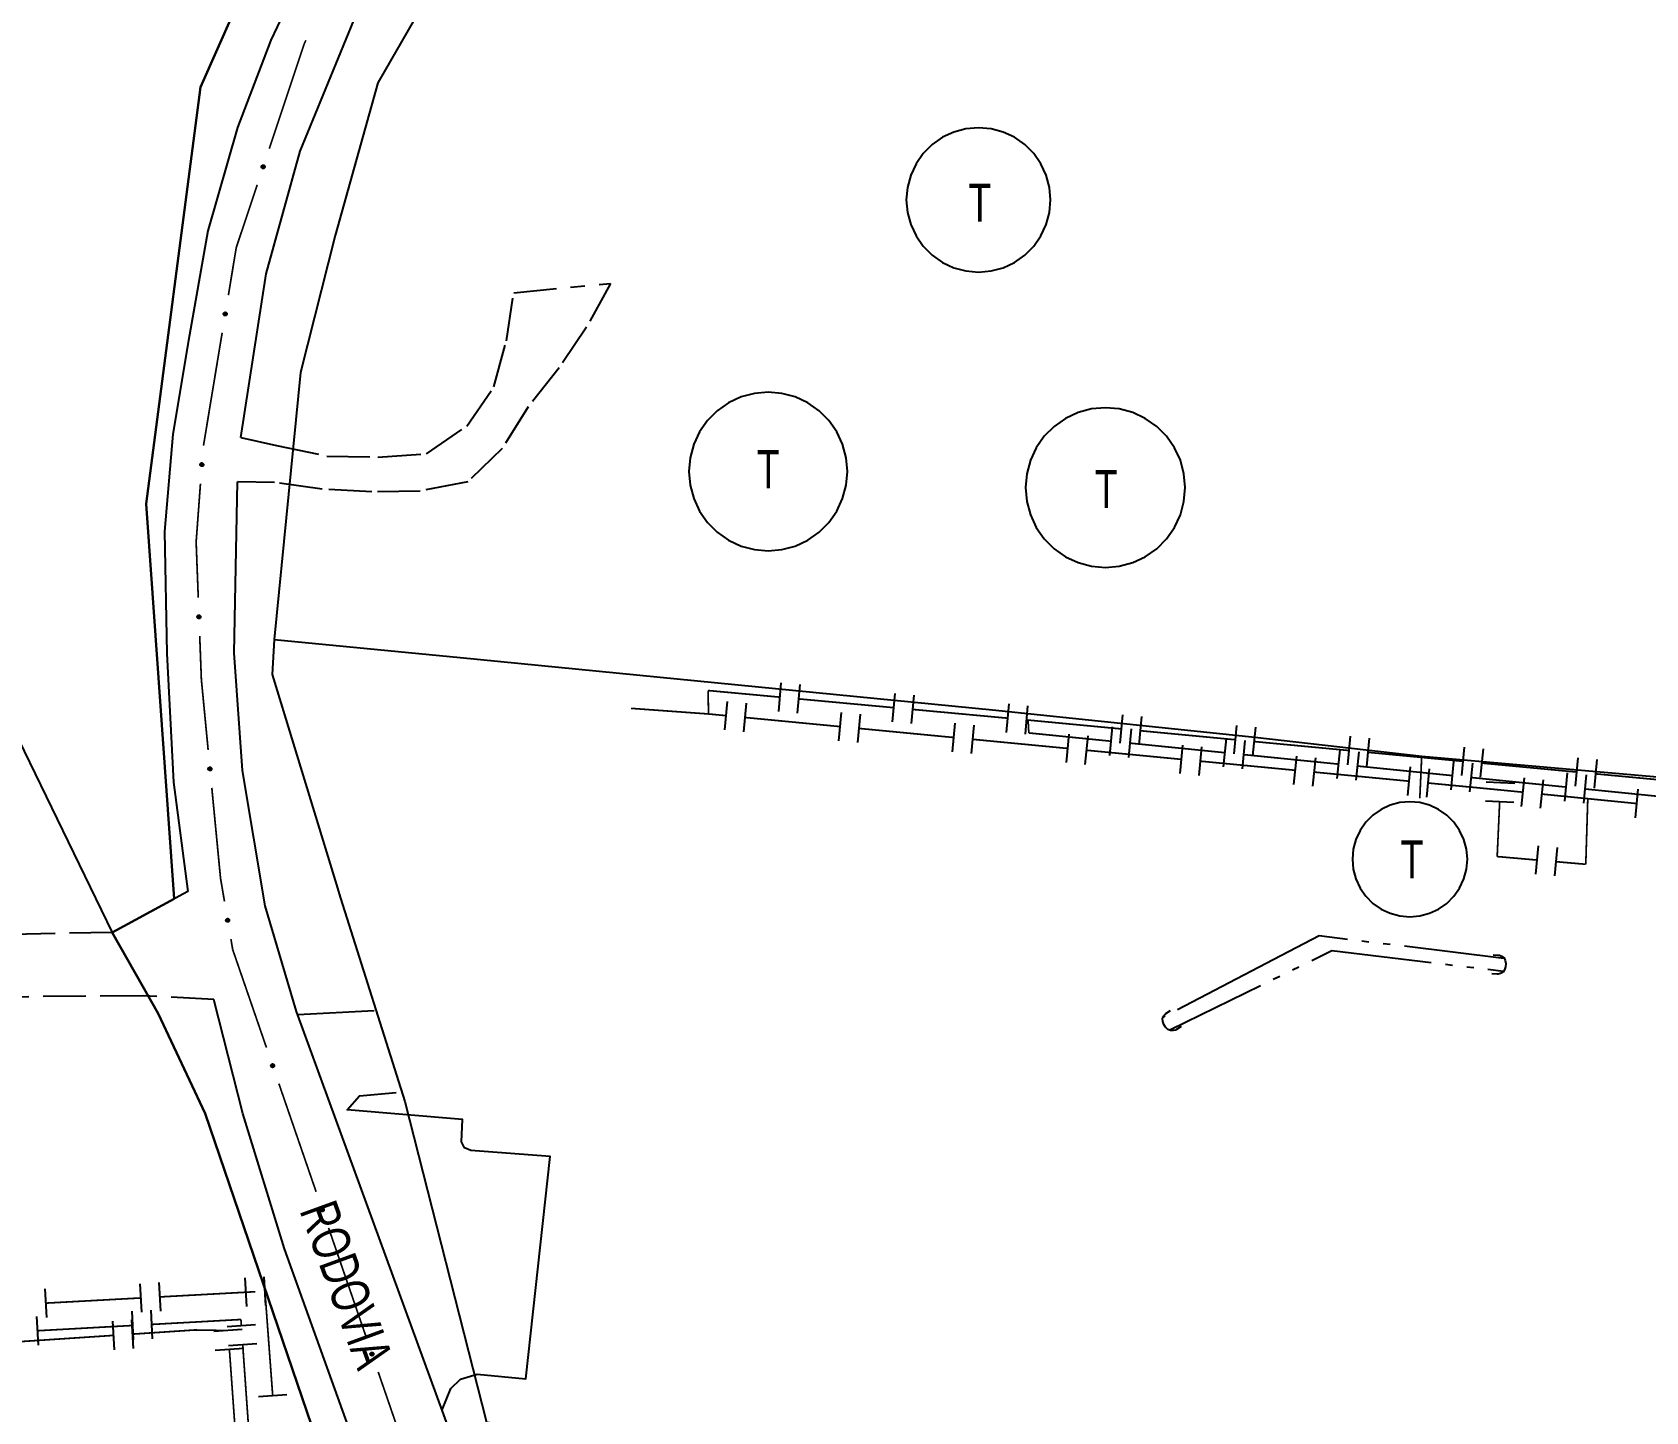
# Model space of a CAD drawing. Extents: x 200604 to 201918, y 4843538 to 4845237.
# Drawn here: x 200839 to 201008.3, y 4844834.3 to 4844979 of the extents above; entities that cross this region are included whole.
import ezdxf

# ---------------------------------------------------------------- set-up
doc = ezdxf.new("R2010")
doc.units = 0
doc.header["$LTSCALE"] = 1.5
doc.header["$MEASUREMENT"] = 0
for name, pattern in [('TRACO_05', [11, 7, -1, 0.5, -1, 0.5, -1]), ('TRACO_11', [8, 3, -1, 3, -1]), ('TRACO_25', [8, 3, -1, 1, -1, 1, -1])]:
    doc.linetypes.add(name, pattern=pattern)
for name, color, linetype in [('CD_MALHA_LOTES', 7, 'CONTINUOUS'), ('HD-ADUTORAS', 170, 'CONTINUOUS'), ('HD-TANQUE-PC', 170, 'CONTINUOUS'), ('HD-VALAS-DRENOS', 170, 'CONTINUOUS'), ('RU-QUADRA', 210, 'CONTINUOUS'), ('SV-BUEIRO-VALA', 7, 'CONTINUOUS'), ('SV-EIXO-ROD-ESTR', 7, 'CONTINUOUS'), ('SV-ROD-ESTADUAIS', 20, 'CONTINUOUS'), ('SV-RUA-NAO-PAV', 7, 'CONTINUOUS'), ('SV-RUA-PAVIM', 7, 'CONTINUOUS'), ('SV-TXT-ROD-EST', 7, 'CONTINUOUS')]:
    doc.layers.add(name, color=color, linetype=linetype)
doc.styles.add('ARIAL', font='ARIAL.SHX')

# ---------------------------------------------------------------- blocks, each defined once
blk = doc.blocks.new('COD120', base_point=(200983.71, 4844720.5))
at = {"layer": 'SV-BUEIRO-VALA'}
blk.add_lwpolyline([(200982.71, 4844719.1), (200982.71, 4844719.683333), (200982.71, 4844719.770833), (200982.793333, 4844720.004167), (200982.96, 4844720.266667), (200983.21, 4844720.4125), (200983.543333, 4844720.5), (200983.876667, 4844720.5), (200984.21, 4844720.4125), (200984.46, 4844720.266667), (200984.626667, 4844720.004167), (200984.71, 4844719.770833), (200984.71, 4844719.683333), (200984.71, 4844719.1)], dxfattribs=at)

msp = doc.modelspace()

# ---------------------------------------------------------------- linework, layer by layer
at = {"layer": 'CD_MALHA_LOTES', "linetype": 'Continuous', "flags": 128}
for points in [[(200920.2, 4845077.86), (200877.69, 4845013.37), (200872.18, 4845004.28), (200861.89, 4844985.01), (200856.66, 4844973.22), (200850.96, 4844929.49)], [(200899.58, 4845013.43), (200891.2, 4845000.82), (200879.13, 4844980.37), (200875.29, 4844973.67), (200870.8, 4844957.65), (200867.17, 4844943.3), (200864.39, 4844915.27)], [(200850.96, 4844929.49), (200853.9, 4844888.06)], [(200864.39, 4844915.27), (200864.2, 4844911.61), (200870.8, 4844889.98), (200871.36, 4844888.13), (200878.12, 4844866.8), (200886.67, 4844833.17), (200950.71, 4844826.81), (201043.14, 4844817.72), (201109.16, 4844810.98), (201155.17, 4844806.65)], [(200864.39, 4844915.27), (200883.91, 4844913.39), (200939.79, 4844907.9), (200967.33, 4844905.01), (200984.83, 4844903.03), (201018.33, 4844900.09)], [(200835.85, 4844908.33), (200847.41, 4844884.55)], [(200853.9, 4844888.06), (200847.41, 4844884.55)], [(200847.41, 4844884.55), (200852.22, 4844876.04), (200857.14, 4844865.56), (200876.46, 4844808.96), (200889.99, 4844772.61), (200896.46, 4844753.58)]]:
    msp.add_lwpolyline(points, dxfattribs=at)
at = {"layer": 'HD-ADUTORAS'}
for points in [[(200917.58564, 4844910.720557), (200917.309862, 4844907.733259)], [(200919.577171, 4844910.536705), (200919.301393, 4844907.549407)], [(200911.953468, 4844908.777589), (200911.667023, 4844905.791296)], [(200913.944331, 4844908.586626), (200913.657885, 4844905.600332)], [(200929.53483, 4844909.617445), (200929.259052, 4844906.630147)], [(200931.526361, 4844909.433593), (200931.250583, 4844906.446295)], [(200923.898642, 4844907.631807), (200923.612197, 4844904.645514)], [(200925.889505, 4844907.440843), (200925.603059, 4844904.45455)], [(200941.48402, 4844908.514333), (200941.208242, 4844905.527035)], [(200943.475552, 4844908.330481), (200943.199773, 4844905.343183)], [(200953.43468, 4844907.386033), (200953.151313, 4844904.399445)], [(200955.425738, 4844907.197121), (200955.142371, 4844904.210534)], [(200935.843816, 4844906.486025), (200935.557371, 4844903.499731)], [(200937.834679, 4844906.295061), (200937.548233, 4844903.308768)], [(200947.78899, 4844905.340243), (200947.502545, 4844902.353949)], [(200952.35442, 4844906.095825), (200952.053775, 4844903.110928)], [(200954.344352, 4844905.895395), (200954.043707, 4844902.910497)], [(200965.381029, 4844906.252564), (200965.097662, 4844903.265977)], [(200967.372087, 4844906.063653), (200967.08872, 4844903.077065)], [(200949.779853, 4844905.149279), (200949.493407, 4844902.162985)], [(200959.734164, 4844904.19446), (200959.447719, 4844901.208167)], [(200961.725027, 4844904.003497), (200961.438581, 4844901.017203)], [(200964.29401, 4844904.893243), (200963.993364, 4844901.908346)], [(200966.283942, 4844904.692813), (200965.983296, 4844901.707916)], [(200976.233599, 4844903.690661), (200975.932954, 4844900.705764)], [(200977.327378, 4844905.119096), (200977.044011, 4844902.132508)], [(200978.223531, 4844903.490231), (200977.922886, 4844900.505334)], [(200979.318436, 4844904.930184), (200979.035069, 4844901.943597)], [(200989.273131, 4844903.988142), (200988.991416, 4844901.001398)], [(200991.264293, 4844903.800332), (200990.982578, 4844900.813589)], [(200971.679338, 4844903.048678), (200971.392893, 4844900.062385)], [(200973.670201, 4844902.857714), (200973.383755, 4844899.871421)], [(200983.624513, 4844901.902896), (200983.338067, 4844898.916602)], [(200988.173189, 4844902.48808), (200987.872543, 4844899.503182)], [(200990.16312, 4844902.287649), (200989.862475, 4844899.302752)], [(201001.220105, 4844902.861283), (201000.93839, 4844899.87454)], [(201003.211267, 4844902.673474), (201002.929553, 4844899.68673)], [(200985.615375, 4844901.711932), (200985.328929, 4844898.725639)], [(200991.607435, 4844900.342044), (200994.604297, 4844900.204849)], [(200995.574418, 4844900.747738), (200995.276783, 4844897.762539)], [(200997.56455, 4844900.549315), (200997.266916, 4844897.564116)], [(201000.112778, 4844901.285498), (200999.812133, 4844898.300601)], [(201002.10271, 4844901.085068), (201001.802065, 4844898.10017)], [(201007.515214, 4844899.5572), (201007.217579, 4844896.572001)], [(200991.515972, 4844898.344137), (200994.512833, 4844898.206942)], [(200996.82235, 4844890.639633), (200997.082655, 4844893.628319)], [(200998.814807, 4844890.466097), (200999.075112, 4844893.454782)], [(200850.508873, 4844844.693786), (200850.345665, 4844847.689343)], [(200852.505911, 4844844.802592), (200852.342703, 4844847.798149)], [(200861.514566, 4844845.293416), (200861.351358, 4844848.288973)], [(200863.511604, 4844845.402221), (200863.348396, 4844848.397779)], [(200840.523683, 4844844.149757), (200840.360474, 4844847.145315)], [(200839.661491, 4844841.253915), (200839.496019, 4844844.249348)], [(200849.646268, 4844841.805488), (200849.480796, 4844844.800921)], [(200851.643223, 4844841.915803), (200851.477751, 4844844.911236)], [(200847.420342, 4844843.757535), (200847.619835, 4844840.764176)], [(200849.415915, 4844843.890531), (200849.615409, 4844840.897171)], [(200861.056188, 4844842.876871), (200858.063812, 4844842.663129)], [(200859.458659, 4844843.189459), (200862.451174, 4844843.401251)], [(200861.198682, 4844840.881953), (200858.206306, 4844840.668212)], [(200859.599853, 4844841.194449), (200862.592368, 4844841.406241)], [(200862.748591, 4844835.840985), (200865.740324, 4844836.063555)]]:
    msp.add_lwpolyline(points, dxfattribs=at)
at = {"layer": 'HD-ADUTORAS', "const_width": 0.18}
for points in [[(200909.947484, 4844909.459736), (200909.94, 4844909.92)], [(200909.94, 4844909.92), (200917.447751, 4844909.226908)], [(200909.98, 4844907.46), (200909.947484, 4844909.459736)], [(200919.439282, 4844909.043056), (200929.396941, 4844908.123796)], [(200901.84, 4844908.05), (200909.819068, 4844907.471663)], [(200909.819068, 4844907.471663), (200909.98, 4844907.46)], [(200909.98, 4844907.46), (200911.810245, 4844907.284443)], [(200913.801108, 4844907.093479), (200923.75542, 4844906.13866)], [(200931.388472, 4844907.939944), (200941.346131, 4844907.020684)], [(200943.337662, 4844906.836832), (200943.52, 4844906.82)], [(200943.52, 4844906.82), (200953.292997, 4844905.892739)], [(200943.52, 4844906.82), (200943.579155, 4844905.821751)], [(200925.746282, 4844905.947697), (200935.700594, 4844904.992878)], [(200943.579155, 4844905.821751), (200943.6, 4844905.47)], [(200943.6, 4844905.47), (200952.204098, 4844904.603376)], [(200955.284055, 4844905.703828), (200965.239345, 4844904.75927)], [(200937.691456, 4844904.801914), (200947.645768, 4844903.847096)], [(200949.63663, 4844903.656132), (200959.590942, 4844902.701314)], [(200954.194029, 4844904.402946), (200964.143687, 4844903.400795)], [(200967.230404, 4844904.570359), (200977.185694, 4844903.625802)], [(200979.176752, 4844903.436891), (200984.154398, 4844902.964612)], [(200961.581804, 4844902.51035), (200971.536116, 4844901.555531)], [(200966.133619, 4844903.200364), (200976.083277, 4844902.198213)], [(200978.073208, 4844901.997782), (200988.022866, 4844900.995631)], [(200984.154398, 4844902.964612), (200984.73, 4844902.91)], [(200984.83, 4844903.03), (200984.64919, 4844899.034089)], [(200984.73, 4844902.91), (200989.132273, 4844902.49477)], [(200991.123436, 4844902.30696), (201001.079248, 4844901.367912)], [(200973.526978, 4844901.364568), (200983.48129, 4844900.409749)], [(200985.472152, 4844900.218785), (200992.44017, 4844899.550412)], [(200990.012798, 4844900.795201), (200999.962456, 4844899.793049)], [(201003.07041, 4844901.180102), (201013.026222, 4844900.241053)], [(200984.64919, 4844899.034089), (200984.63, 4844898.61)], [(200992.44017, 4844899.550412), (200993.07, 4844899.49)], [(200993.07, 4844899.49), (200995.4256, 4844899.255139)], [(200997.415733, 4844899.056716), (201007.366397, 4844898.0646)], [(201001.952387, 4844899.592619), (201011.902045, 4844898.590467)], [(201002.26, 4844898.57), (201002.076946, 4844892.572793)], [(200992.75, 4844892.5), (200993.014402, 4844898.275539)], [(200992.967588, 4844892.48105), (200992.75, 4844892.5)], [(200996.952502, 4844892.133976), (200992.967588, 4844892.48105)], [(201002.05, 4844891.69), (200998.944959, 4844891.960439)], [(201002.076946, 4844892.572793), (201002.05, 4844891.69)], [(200850.427269, 4844846.191565), (200840.442078, 4844845.647536)], [(200862.409498, 4844846.844399), (200852.424307, 4844846.300371)], [(200864.244457, 4844835.95227), (200863.502557, 4844845.924711)], [(200849.563532, 4844843.303205), (200839.578755, 4844842.751631)], [(200849.515662, 4844842.393851), (200855.502381, 4844842.792839)], [(200860.91, 4844843.93), (200851.560487, 4844843.41352)], [(200855.502381, 4844842.792839), (200856.06, 4844842.83)], [(200856.06, 4844842.83), (200859.500639, 4844842.771012)], [(200860.954916, 4844843.295355), (200860.91, 4844843.93)], [(200837.542223, 4844841.595876), (200847.520089, 4844842.260855)], [(200859.698264, 4844840.834302), (200860.410735, 4844830.859715)], [(200861.802082, 4844831.325296), (200861.096111, 4844841.300345)]]:
    msp.add_lwpolyline(points, dxfattribs=at)
at = {"layer": 'HD-TANQUE-PC', "linetype": 'Continuous'}
for points in [[(200938.31, 4844968.97, 17.33), (200937, 4844968.85, 17.33), (200935.72, 4844968.51, 17.33), (200934.53, 4844967.96, 17.33), (200933.45, 4844967.2, 17.33), (200932.51, 4844966.26, 17.33), (200931.76, 4844965.18, 17.33), (200931.2, 4844963.99, 17.33), (200930.86, 4844962.71, 17.33), (200930.74, 4844961.4, 17.33), (200930.86, 4844960.08, 17.33), (200931.2, 4844958.81, 17.33), (200931.76, 4844957.61, 17.33), (200932.51, 4844956.53, 17.33), (200933.45, 4844955.6, 17.33), (200934.53, 4844954.84, 17.33), (200935.72, 4844954.28, 17.33), (200937, 4844953.94, 17.33), (200938.31, 4844953.82, 17.33), (200939.63, 4844953.94, 17.33), (200940.9, 4844954.28, 17.33), (200942.1, 4844954.84, 17.33), (200943.18, 4844955.6, 17.33), (200944.11, 4844956.53, 17.33), (200944.87, 4844957.61, 17.33), (200945.43, 4844958.81, 17.33), (200945.77, 4844960.08, 17.33), (200945.89, 4844961.4, 17.33), (200945.77, 4844962.71, 17.33), (200945.43, 4844963.99, 17.33), (200944.87, 4844965.18, 17.33), (200944.11, 4844966.26, 17.33), (200943.18, 4844967.2, 17.33), (200942.1, 4844967.96, 17.33), (200940.9, 4844968.51, 17.33), (200939.63, 4844968.85, 17.33)], [(200916.25, 4844941.22, 10.75), (200914.8, 4844941.09, 10.75), (200913.4, 4844940.72, 10.75), (200912.09, 4844940.11, 10.75), (200910.9, 4844939.27, 10.75), (200909.87, 4844938.25, 10.75), (200909.04, 4844937.06, 10.75), (200908.43, 4844935.75, 10.75), (200908.05, 4844934.35, 10.75), (200907.93, 4844932.9, 10.75), (200908.05, 4844931.46, 10.75), (200908.43, 4844930.06, 10.75), (200909.04, 4844928.74, 10.75), (200909.87, 4844927.55, 10.75), (200910.9, 4844926.53, 10.75), (200912.09, 4844925.7, 10.75), (200913.4, 4844925.08, 10.75), (200914.8, 4844924.71, 10.75), (200916.25, 4844924.58, 10.75), (200917.69, 4844924.71, 10.75), (200919.09, 4844925.08, 10.75), (200920.41, 4844925.7, 10.75), (200921.59, 4844926.53, 10.75), (200922.62, 4844927.55, 10.75), (200923.45, 4844928.74, 10.75), (200924.06, 4844930.06, 10.75), (200924.44, 4844931.46, 10.75), (200924.57, 4844932.9, 10.75), (200924.44, 4844934.35, 10.75), (200924.06, 4844935.75, 10.75), (200923.45, 4844937.06, 10.75), (200922.62, 4844938.25, 10.75), (200921.59, 4844939.27, 10.75), (200920.41, 4844940.11, 10.75), (200919.09, 4844940.72, 10.75), (200917.69, 4844941.09, 10.75)], [(200951.64, 4844939.59, 9.84), (200950.18, 4844939.46, 9.84), (200948.77, 4844939.08, 9.84), (200947.45, 4844938.47, 9.84), (200946.25, 4844937.63, 9.84), (200945.22, 4844936.6, 9.84), (200944.38, 4844935.4, 9.84), (200943.77, 4844934.08, 9.84), (200943.39, 4844932.67, 9.84), (200943.26, 4844931.21, 9.84), (200943.39, 4844929.76, 9.84), (200943.77, 4844928.35, 9.84), (200944.38, 4844927.03, 9.84), (200945.22, 4844925.83, 9.84), (200946.25, 4844924.8, 9.84), (200947.45, 4844923.96, 9.84), (200948.77, 4844923.35, 9.84), (200950.18, 4844922.97, 9.84), (200951.64, 4844922.84, 9.84), (200953.09, 4844922.97, 9.84), (200954.5, 4844923.35, 9.84), (200955.82, 4844923.96, 9.84), (200957.02, 4844924.8, 9.84), (200958.05, 4844925.83, 9.84), (200958.89, 4844927.03, 9.84), (200959.51, 4844928.35, 9.84), (200959.88, 4844929.76, 9.84), (200960.01, 4844931.21, 9.84), (200959.88, 4844932.67, 9.84), (200959.51, 4844934.08, 9.84), (200958.89, 4844935.4, 9.84), (200958.05, 4844936.6, 9.84), (200957.02, 4844937.63, 9.84), (200955.82, 4844938.47, 9.84), (200954.5, 4844939.08, 9.84), (200953.09, 4844939.46, 9.84)], [(200983.58, 4844898.25, 18.34), (200982.53, 4844898.16, 18.34), (200981.52, 4844897.89, 18.34), (200980.56, 4844897.45, 18.34), (200979.7, 4844896.84, 18.34), (200978.96, 4844896.1, 18.34), (200978.36, 4844895.24, 18.34), (200977.91, 4844894.28, 18.34), (200977.64, 4844893.27, 18.34), (200977.55, 4844892.22, 18.34), (200977.64, 4844891.17, 18.34), (200977.91, 4844890.15, 18.34), (200978.36, 4844889.2, 18.34), (200978.96, 4844888.34, 18.34), (200979.7, 4844887.59, 18.34), (200980.56, 4844886.99, 18.34), (200981.52, 4844886.55, 18.34), (200982.53, 4844886.27, 18.34), (200983.58, 4844886.18, 18.34), (200984.63, 4844886.27, 18.34), (200985.65, 4844886.55, 18.34), (200986.6, 4844886.99, 18.34), (200987.46, 4844887.59, 18.34), (200988.21, 4844888.34, 18.34), (200988.81, 4844889.2, 18.34), (200989.25, 4844890.15, 18.34), (200989.53, 4844891.17, 18.34), (200989.62, 4844892.22, 18.34), (200989.53, 4844893.27, 18.34), (200989.25, 4844894.28, 18.34), (200988.81, 4844895.24, 18.34), (200988.21, 4844896.1, 18.34), (200987.46, 4844896.84, 18.34), (200986.6, 4844897.45, 18.34), (200985.65, 4844897.89, 18.34), (200984.63, 4844898.16, 18.34)]]:
    msp.add_polyline3d(points, close=True, dxfattribs=at)
at = {"layer": 'HD-VALAS-DRENOS', "linetype": 'TRACO_05'}
for points in [[(200993.44, 4844881.82, 4.78), (200974.06, 4844884.17, 4.78), (200968.52, 4844881.28, 4.78), (200957.59, 4844875.59, 4.78)], [(200958.48, 4844874.34, 4.78), (200975.4, 4844882.63, 4.78), (200993.4, 4844880.48, 4.78)]]:
    msp.add_polyline3d(points, dxfattribs=at)
at = {"layer": 'RU-QUADRA', "linetype": 'Continuous'}
msp.add_lwpolyline([(200876.46, 4844808.96), (200857.14, 4844865.56), (200852.22, 4844876.04), (200847.41, 4844884.55), (200853.9, 4844888.06), (200850.96, 4844929.49), (200856.66, 4844973.22), (200861.89, 4844985.01), (200872.18, 4845004.28), (200877.69, 4845013.37), (200898.63, 4845044.91), (200920.2, 4845077.86), (200926.89, 4845087.89), (200931.92, 4845095.46), (200972.21, 4845157.23), (201008.02, 4845211.17), (200751.81, 4845111.42), (200753.74, 4845064.33), (200758.69, 4844898.25), (200758.88, 4844887.35), (200773.76, 4844887.41), (200782.34, 4844876.25), (200784.63, 4844838.76), (200785.75, 4844819.49)], dxfattribs=at)
at = {"layer": 'RU-QUADRA', "linetype": 'Continuous', "flags": 128}
msp.add_lwpolyline([(201021.83, 4845080.88), (200989.97, 4845079.87), (200981.98, 4845079.52), (200941.93, 4845077.72), (200939.0841, 4845073.345221), (200928.9, 4845057.69), (200908.34, 4845026.63), (200899.58, 4845013.43), (200891.2, 4845000.82), (200879.13, 4844980.37), (200875.29, 4844973.67), (200870.8, 4844957.65), (200867.17, 4844943.3), (200864.39, 4844915.27), (200864.2, 4844911.61), (200870.8, 4844889.98), (200871.36, 4844888.13), (200878.12, 4844866.8), (200886.67, 4844833.17)], dxfattribs=at)
at = {"layer": 'SV-EIXO-ROD-ESTR', "const_width": 0.18}
for points in [[(200867.55, 4844977.77), (200867.732988, 4844978.132868)], [(200863.882237, 4844966.771856), (200867.362207, 4844977.206884)], [(200867.362207, 4844977.206884), (200867.55, 4844977.77)], [(200860.42, 4844956.39), (200862.616794, 4844962.977301)], [(200859.594178, 4844951.401847), (200860.410845, 4844956.334702)], [(200860.410845, 4844956.334702), (200860.42, 4844956.39)], [(200856.980845, 4844935.616712), (200858.940845, 4844947.455564)], [(200856.21, 4844925.5), (200856.663405, 4844931.630285)], [(200856.242465, 4844924.647648), (200856.21, 4844925.5)], [(200856.43277, 4844919.651271), (200856.242465, 4844924.647648)], [(200856.76, 4844911.06), (200856.585014, 4844915.654169)], [(200856.798641, 4844910.659359), (200856.76, 4844911.06)], [(200857.470667, 4844903.691693), (200856.798641, 4844910.659359)], [(200858.77, 4844890.22), (200857.854681, 4844899.710169)], [(200858.848464, 4844889.760864), (200858.77, 4844890.22)], [(200859.185369, 4844887.789444), (200858.848464, 4844889.760864)], [(200860.05, 4844882.73), (200859.859178, 4844883.846605)], [(200860.332508, 4844881.910099), (200860.05, 4844882.73)], [(200863.590179, 4844872.455598), (200860.332508, 4844881.910099)], [(200868.802453, 4844857.328398), (200864.893248, 4844868.673798)], [(200874.014728, 4844842.201197), (200870.105522, 4844853.546598)], [(200879.227002, 4844827.073997), (200875.317796, 4844838.419397)]]:
    msp.add_lwpolyline(points, dxfattribs=at)
at = {"layer": 'SV-EIXO-ROD-ESTR'}
for points in [[(200863.099634, 4844964.773103), (200863.07715, 4844964.816537), (200863.066708, 4844964.858464), (200863.068063, 4844964.895939), (200863.077896, 4844964.928744), (200863.091736, 4844964.961171), (200863.112902, 4844964.990786), (200863.143675, 4844965.018451), (200863.187087, 4844965.041312), (200863.23074, 4844965.049186), (200863.267552, 4844965.049823), (200863.302348, 4844965.041539), (200863.333625, 4844965.027567), (200863.36366, 4844965.004563), (200863.391392, 4844964.973104), (200863.413322, 4844964.928896), (200863.423278, 4844964.887721), (200863.421015, 4844964.851507), (200863.412465, 4844964.816578), (200863.39794, 4844964.783642), (200863.376995, 4844964.754691), (200863.34527, 4844964.726826), (200863.301349, 4844964.705759), (200863.260397, 4844964.695361), (200863.22416, 4844964.697115), (200863.189961, 4844964.706306), (200863.157269, 4844964.719791), (200863.126613, 4844964.739829), (200863.099634, 4844964.773103)], [(200859.135442, 4844949.304934), (200859.106411, 4844949.344295), (200859.089508, 4844949.384059), (200859.084957, 4844949.421283), (200859.089512, 4844949.455224), (200859.098083, 4844949.489424), (200859.114332, 4844949.521997), (200859.140374, 4844949.554155), (200859.179653, 4844949.583555), (200859.221526, 4844949.598192), (200859.257781, 4844949.604607), (200859.293447, 4844949.601895), (200859.32653, 4844949.593012), (200859.359808, 4844949.575015), (200859.392139, 4844949.548305), (200859.420746, 4844949.508093), (200859.437048, 4844949.468995), (200859.440505, 4844949.432875), (200859.437552, 4844949.397036), (200859.428383, 4844949.362227), (200859.412249, 4844949.330344), (200859.385298, 4844949.297839), (200859.345234, 4844949.270131), (200859.306425, 4844949.253425), (200859.270363, 4844949.249462), (200859.235145, 4844949.253164), (200859.200739, 4844949.261344), (200859.167315, 4844949.276314), (200859.135442, 4844949.304934)], [(200856.690547, 4844933.489668), (200856.658087, 4844933.526252), (200856.63767, 4844933.564331), (200856.629782, 4844933.600993), (200856.63126, 4844933.635207), (200856.636714, 4844933.67004), (200856.649961, 4844933.703945), (200856.672999, 4844933.738319), (200856.709469, 4844933.771139), (200856.749853, 4844933.78949), (200856.785382, 4844933.799146), (200856.821147, 4844933.799659), (200856.854897, 4844933.793794), (200856.88966, 4844933.778869), (200856.924268, 4844933.755182), (200856.956381, 4844933.717711), (200856.976141, 4844933.680241), (200856.982839, 4844933.64458), (200856.983128, 4844933.608621), (200856.977133, 4844933.573126), (200856.963938, 4844933.539919), (200856.940026, 4844933.505118), (200856.902622, 4844933.473912), (200856.865476, 4844933.453777), (200856.829918, 4844933.44658), (200856.79451, 4844933.447093), (200856.759506, 4844933.452139), (200856.72487, 4844933.464036), (200856.690547, 4844933.489668)], [(200856.40436, 4844917.504954), (200856.368018, 4844917.537684), (200856.343477, 4844917.573246), (200856.331545, 4844917.608797), (200856.329193, 4844917.642963), (200856.330723, 4844917.678186), (200856.340101, 4844917.713359), (200856.359157, 4844917.750091), (200856.391734, 4844917.786777), (200856.429816, 4844917.809523), (200856.464045, 4844917.823086), (200856.499529, 4844917.82759), (200856.533722, 4844917.82553), (200856.569935, 4844917.81458), (200856.606971, 4844917.794905), (200856.643068, 4844917.761255), (200856.666888, 4844917.726226), (200856.677527, 4844917.691536), (200856.681829, 4844917.655834), (200856.679835, 4844917.619892), (200856.67043, 4844917.585419), (200856.650554, 4844917.548165), (200856.616869, 4844917.512978), (200856.582203, 4844917.488821), (200856.547671, 4844917.477698), (200856.512427, 4844917.474255), (200856.477079, 4844917.47536), (200856.44133, 4844917.483315), (200856.40436, 4844917.504954)], [(200857.566896, 4844901.547346), (200857.528715, 4844901.577911), (200857.502151, 4844901.611988), (200857.488176, 4844901.646787), (200857.483844, 4844901.680759), (200857.483327, 4844901.716012), (200857.490648, 4844901.751669), (200857.507539, 4844901.789445), (200857.537932, 4844901.827961), (200857.574629, 4844901.852879), (200857.608013, 4844901.868406), (200857.643176, 4844901.874962), (200857.677431, 4844901.87489), (200857.714219, 4844901.866061), (200857.752334, 4844901.84857), (200857.790323, 4844901.817071), (200857.816137, 4844901.783484), (200857.828771, 4844901.74947), (200857.835138, 4844901.714078), (200857.835234, 4844901.678081), (200857.827847, 4844901.64312), (200857.810166, 4844901.604776), (200857.77858, 4844901.567692), (200857.745375, 4844901.541564), (200857.711548, 4844901.528455), (200857.676563, 4844901.522971), (200857.64121, 4844901.522023), (200857.60506, 4844901.52789), (200857.566896, 4844901.547346)], [(200859.437969, 4844885.657854), (200859.397658, 4844885.685549), (200859.368676, 4844885.717595), (200859.352196, 4844885.75128), (200859.345395, 4844885.784844), (200859.342304, 4844885.819965), (200859.347001, 4844885.856062), (200859.361088, 4844885.894971), (200859.388586, 4844885.935604), (200859.423365, 4844885.963136), (200859.455525, 4844885.98106), (200859.490116, 4844885.990167), (200859.524285, 4844885.992597), (200859.561619, 4844885.986479), (200859.60091, 4844885.971818), (200859.641099, 4844885.943179), (200859.669297, 4844885.911567), (200859.684381, 4844885.878566), (200859.693316, 4844885.843734), (200859.696042, 4844885.80784), (200859.691227, 4844885.772433), (200859.676395, 4844885.7329), (200859.647602, 4844885.693608), (200859.616394, 4844885.665124), (200859.583614, 4844885.64958), (200859.549123, 4844885.641555), (200859.513935, 4844885.638027), (200859.477453, 4844885.641237), (200859.437969, 4844885.657854)], [(200864.184444, 4844870.392995), (200864.140182, 4844870.413801), (200864.106395, 4844870.440733), (200864.08468, 4844870.471307), (200864.072537, 4844870.503328), (200864.063803, 4844870.537486), (200864.062595, 4844870.573867), (200864.070199, 4844870.614543), (200864.090758, 4844870.659091), (200864.120623, 4844870.691889), (200864.149458, 4844870.714781), (200864.182118, 4844870.729366), (200864.215443, 4844870.737295), (200864.253276, 4844870.7373), (200864.294422, 4844870.729192), (200864.338716, 4844870.707434), (200864.371658, 4844870.680803), (200864.391885, 4844870.650679), (200864.40634, 4844870.617752), (200864.414839, 4844870.582772), (200864.415819, 4844870.547053), (200864.40758, 4844870.50564), (200864.385526, 4844870.462206), (200864.35934, 4844870.429047), (200864.329508, 4844870.408403), (200864.296771, 4844870.394901), (200864.262617, 4844870.385725), (200864.226096, 4844870.382988), (200864.184444, 4844870.392995)], [(200869.396718, 4844855.265794), (200869.352456, 4844855.2866), (200869.318669, 4844855.313533), (200869.296955, 4844855.344107), (200869.284811, 4844855.376127), (200869.276077, 4844855.410285), (200869.274869, 4844855.446667), (200869.282473, 4844855.487343), (200869.303033, 4844855.53189), (200869.332897, 4844855.564688), (200869.361733, 4844855.587581), (200869.394393, 4844855.602166), (200869.427718, 4844855.610095), (200869.46555, 4844855.610099), (200869.506696, 4844855.601991), (200869.55099, 4844855.580234), (200869.583932, 4844855.553603), (200869.604159, 4844855.523479), (200869.618614, 4844855.490551), (200869.627113, 4844855.455572), (200869.628093, 4844855.419852), (200869.619854, 4844855.37844), (200869.597801, 4844855.335006), (200869.571614, 4844855.301846), (200869.541782, 4844855.281202), (200869.509045, 4844855.267701), (200869.474891, 4844855.258524), (200869.43837, 4844855.255787), (200869.396718, 4844855.265794)], [(200874.608993, 4844840.138594), (200874.56473, 4844840.1594), (200874.530943, 4844840.186332), (200874.509229, 4844840.216906), (200874.497085, 4844840.248927), (200874.488351, 4844840.283085), (200874.487144, 4844840.319466), (200874.494747, 4844840.360142), (200874.515307, 4844840.40469), (200874.545171, 4844840.437488), (200874.574007, 4844840.46038), (200874.606667, 4844840.474965), (200874.639992, 4844840.482894), (200874.677824, 4844840.482899), (200874.71897, 4844840.47479), (200874.763264, 4844840.453033), (200874.796207, 4844840.426402), (200874.816433, 4844840.396278), (200874.830889, 4844840.363351), (200874.839387, 4844840.328371), (200874.840367, 4844840.292652), (200874.832129, 4844840.251239), (200874.810075, 4844840.207805), (200874.783889, 4844840.174646), (200874.754057, 4844840.154001), (200874.721319, 4844840.1405), (200874.687165, 4844840.131323), (200874.650645, 4844840.128587), (200874.608993, 4844840.138594)]]:
    msp.add_lwpolyline(points, close=True, dxfattribs=at)
for points in [[(200863.066708, 4844964.858464), (200863.091736, 4844964.961171)], [(200863.071094, 4844964.840411), (200863.100454, 4844964.967268)], [(200863.07715, 4844964.816537), (200863.112902, 4844964.990786)], [(200863.088348, 4844964.797259), (200863.126348, 4844964.99747)], [(200863.099634, 4844964.773103), (200863.143675, 4844965.018451)], [(200863.115096, 4844964.756694), (200863.16605, 4844965.025943)], [(200863.126613, 4844964.739829), (200863.187087, 4844965.041312)], [(200863.143571, 4844964.734252), (200863.207045, 4844965.04104)], [(200863.157269, 4844964.719791), (200863.23074, 4844965.049186)], [(200863.173774, 4844964.716988), (200863.24588, 4844965.045349)], [(200863.189961, 4844964.706306), (200863.267552, 4844965.049823)], [(200863.208292, 4844964.704038), (200863.286873, 4844965.043186)], [(200863.22416, 4844964.697115), (200863.302348, 4844965.041539)], [(200863.244106, 4844964.699287), (200863.317508, 4844965.031531)], [(200863.260397, 4844964.695361), (200863.333625, 4844965.027567)], [(200863.28251, 4844964.702302), (200863.348141, 4844965.011247)], [(200863.301349, 4844964.705759), (200863.36366, 4844965.004563)], [(200863.323073, 4844964.720419), (200863.377048, 4844964.985784)], [(200863.34527, 4844964.726826), (200863.391392, 4844964.973104)], [(200863.360618, 4844964.746735), (200863.400343, 4844964.943494)], [(200863.376995, 4844964.754691), (200863.413322, 4844964.928896)], [(200863.388237, 4844964.773484), (200863.416734, 4844964.902067)], [(200863.39794, 4844964.783642), (200863.423278, 4844964.887721)], [(200859.089508, 4844949.384059), (200859.098083, 4844949.489424)], [(200859.096678, 4844949.366921), (200859.105735, 4844949.496816)], [(200859.106411, 4844949.344295), (200859.114332, 4844949.521997)], [(200859.120499, 4844949.327017), (200859.12656, 4844949.530711)], [(200859.135442, 4844949.304934), (200859.140374, 4844949.554155)], [(200859.15329, 4844949.29116), (200859.161294, 4844949.565071)], [(200859.167315, 4844949.276314), (200859.179653, 4844949.583555)], [(200859.184939, 4844949.273472), (200859.199406, 4844949.586423)], [(200859.200739, 4844949.261344), (200859.221526, 4844949.598192)], [(200859.217479, 4844949.261169), (200859.237082, 4844949.596783)], [(200859.235145, 4844949.253164), (200859.257781, 4844949.604607)], [(200859.253604, 4844949.253806), (200859.277905, 4844949.601089)], [(200859.270363, 4844949.249462), (200859.293447, 4844949.601895)], [(200859.289719, 4844949.254742), (200859.309991, 4844949.594394)], [(200859.306425, 4844949.253425), (200859.32653, 4844949.593012)], [(200859.327172, 4844949.263756), (200859.343432, 4844949.579176)], [(200859.345234, 4844949.270131), (200859.359808, 4844949.575015)], [(200859.364384, 4844949.288023), (200859.375981, 4844949.558573)], [(200859.385298, 4844949.297839), (200859.392139, 4844949.548305)], [(200859.397326, 4844949.319913), (200859.405633, 4844949.52047)], [(200859.412249, 4844949.330344), (200859.420746, 4844949.508093)], [(200859.420398, 4844949.350671), (200859.428332, 4844949.482134)], [(200859.428383, 4844949.362227), (200859.437048, 4844949.468995)], [(200856.63767, 4844933.564331), (200856.636714, 4844933.67004)], [(200856.646354, 4844933.547909), (200856.643669, 4844933.678091)], [(200856.658087, 4844933.526252), (200856.649961, 4844933.703945)], [(200856.673675, 4844933.510314), (200856.661355, 4844933.713726)], [(200856.690547, 4844933.489668), (200856.672999, 4844933.738319)], [(200856.709563, 4844933.477558), (200856.692851, 4844933.751076)], [(200856.72487, 4844933.464036), (200856.709469, 4844933.771139)], [(200856.742678, 4844933.462794), (200856.728884, 4844933.775776)], [(200856.759506, 4844933.452139), (200856.749853, 4844933.78949)], [(200856.776195, 4844933.453474), (200856.765472, 4844933.789488)], [(200856.79451, 4844933.447093), (200856.785382, 4844933.799146)], [(200856.812836, 4844933.449396), (200856.805741, 4844933.797456)], [(200856.829918, 4844933.44658), (200856.821147, 4844933.799659)], [(200856.84872, 4844933.453583), (200856.8383, 4844933.79368)], [(200856.865476, 4844933.453777), (200856.854897, 4844933.793794)], [(200856.885208, 4844933.465935), (200856.872976, 4844933.781537)], [(200856.902622, 4844933.473912), (200856.88966, 4844933.778869)], [(200856.920082, 4844933.493457), (200856.90725, 4844933.763952)], [(200856.940026, 4844933.505118), (200856.924268, 4844933.755182)], [(200856.950015, 4844933.528186), (200856.940215, 4844933.728675)], [(200856.963938, 4844933.539919), (200856.956381, 4844933.717711)], [(200856.970222, 4844933.560898), (200856.966276, 4844933.692542)], [(200856.977133, 4844933.573126), (200856.976141, 4844933.680241)], [(200856.343477, 4844917.573246), (200856.330723, 4844917.678186)], [(200856.353941, 4844917.557896), (200856.336735, 4844917.686964)], [(200856.368018, 4844917.537684), (200856.340101, 4844917.713359)], [(200856.385289, 4844917.523587), (200856.350332, 4844917.724351)], [(200856.40436, 4844917.504954), (200856.359157, 4844917.750091)], [(200856.42461, 4844917.495043), (200856.37746, 4844917.764984)], [(200856.44133, 4844917.483315), (200856.391734, 4844917.786777)], [(200856.459166, 4844917.48407), (200856.410509, 4844917.793553)], [(200856.477079, 4844917.47536), (200856.429816, 4844917.809523)], [(200856.493514, 4844917.47855), (200856.445338, 4844917.811266)], [(200856.512427, 4844917.474255), (200856.464045, 4844917.823086)], [(200856.530381, 4844917.478589), (200856.484465, 4844917.82368)], [(200856.547671, 4844917.477698), (200856.499529, 4844917.82759)], [(200856.565574, 4844917.486757), (200856.517242, 4844917.823563)], [(200856.582203, 4844917.488821), (200856.533722, 4844917.82553)], [(200856.600454, 4844917.503106), (200856.553057, 4844917.815369)], [(200856.616869, 4844917.512978), (200856.569935, 4844917.81458)], [(200856.632036, 4844917.53435), (200856.58908, 4844917.80172)], [(200856.650554, 4844917.548165), (200856.606971, 4844917.794905)], [(200856.657905, 4844917.572204), (200856.625779, 4844917.770345)], [(200856.67043, 4844917.585419), (200856.643068, 4844917.761255)], [(200856.674332, 4844917.606968), (200856.655711, 4844917.737348)], [(200856.679835, 4844917.619892), (200856.666888, 4844917.726226)], [(200857.566896, 4844901.547346), (200857.507539, 4844901.789445)], [(200857.587687, 4844901.538627), (200857.524947, 4844901.805376)], [(200857.60506, 4844901.52789), (200857.537932, 4844901.827961)], [(200857.622822, 4844901.529678), (200857.556282, 4844901.835815)], [(200857.64121, 4844901.522023), (200857.574629, 4844901.852879)], [(200857.657432, 4844901.526162), (200857.590024, 4844901.85552)], [(200857.676563, 4844901.522971), (200857.608013, 4844901.868406)], [(200857.694235, 4844901.528341), (200857.628364, 4844901.870185)], [(200857.711548, 4844901.528455), (200857.643176, 4844901.874962)], [(200857.728894, 4844901.538538), (200857.661092, 4844901.87197)], [(200857.745375, 4844901.541564), (200857.677431, 4844901.87489)], [(200857.762767, 4844901.556884), (200857.697323, 4844901.865869)], [(200857.77858, 4844901.567692), (200857.714219, 4844901.866061)], [(200857.792482, 4844901.589909), (200857.734078, 4844901.854334)], [(200857.810166, 4844901.604776), (200857.752334, 4844901.84857)], [(200857.816109, 4844901.629201), (200857.772536, 4844901.825143)], [(200857.827847, 4844901.64312), (200857.790323, 4844901.817071)], [(200857.830491, 4844901.664859), (200857.804333, 4844901.793939)], [(200857.502151, 4844901.611988), (200857.483327, 4844901.716012)], [(200857.513488, 4844901.597272), (200857.488819, 4844901.725124)], [(200857.528715, 4844901.577911), (200857.490648, 4844901.751669)], [(200857.546775, 4844901.56484), (200857.500223, 4844901.763236)], [(200857.835234, 4844901.678081), (200857.816137, 4844901.783484)], [(200859.368676, 4844885.717595), (200859.342304, 4844885.819965)], [(200859.397658, 4844885.685549), (200859.347001, 4844885.856062)], [(200859.381058, 4844885.703745), (200859.347116, 4844885.829454)], [(200859.416625, 4844885.673832), (200859.355705, 4844885.868298)], [(200859.437969, 4844885.657854), (200859.361088, 4844885.894971)], [(200859.459342, 4844885.650677), (200859.377285, 4844885.912131)], [(200859.477453, 4844885.641237), (200859.388586, 4844885.935604)], [(200859.495036, 4844885.644318), (200859.406313, 4844885.944778)], [(200859.513935, 4844885.638027), (200859.423365, 4844885.963136)], [(200859.529811, 4844885.64334), (200859.438526, 4844885.966894)], [(200859.549123, 4844885.641555), (200859.455525, 4844885.98106)], [(200859.566357, 4844885.648201), (200859.475692, 4844885.98432)], [(200859.583614, 4844885.64958), (200859.490116, 4844885.990167)], [(200859.600178, 4844885.660902), (200859.508203, 4844885.988492)], [(200859.616394, 4844885.665124), (200859.524285, 4844885.992597)], [(200859.63262, 4844885.681674), (200859.544782, 4844885.985053)], [(200859.647602, 4844885.693608), (200859.561619, 4844885.986479)], [(200859.659844, 4844885.716781), (200859.582281, 4844885.976234)], [(200859.676395, 4844885.7329), (200859.60091, 4844885.971818)], [(200859.680538, 4844885.757694), (200859.622769, 4844885.94993)], [(200859.691227, 4844885.772433), (200859.641099, 4844885.943179)], [(200859.692277, 4844885.794307), (200859.656761, 4844885.921131)], [(200859.696042, 4844885.80784), (200859.669297, 4844885.911567)], [(200864.140182, 4844870.413801), (200864.062595, 4844870.573867)], [(200864.106395, 4844870.440733), (200864.063803, 4844870.537486)], [(200864.120855, 4844870.429071), (200864.067015, 4844870.547628)], [(200864.160795, 4844870.405308), (200864.069204, 4844870.58735)], [(200864.184444, 4844870.392995), (200864.070199, 4844870.614543)], [(200864.206696, 4844870.389372), (200864.083405, 4844870.634098)], [(200864.226096, 4844870.382988), (200864.090758, 4844870.659091)], [(200864.242949, 4844870.388874), (200864.106767, 4844870.671012)], [(200864.262617, 4844870.385725), (200864.120623, 4844870.691889)], [(200864.277424, 4844870.393537), (200864.134975, 4844870.698051)], [(200864.296771, 4844870.394901), (200864.149458, 4844870.714781)], [(200864.312701, 4844870.404249), (200864.168832, 4844870.721263)], [(200864.329508, 4844870.408403), (200864.182118, 4844870.729366)], [(200864.344021, 4844870.422257), (200864.200238, 4844870.730641)], [(200864.35934, 4844870.429047), (200864.215443, 4844870.737295)], [(200864.372673, 4844870.448005), (200864.236892, 4844870.733168)], [(200864.385526, 4844870.462206), (200864.253276, 4844870.7373)], [(200864.393856, 4844870.487055), (200864.275324, 4844870.730534)], [(200864.40758, 4844870.50564), (200864.294422, 4844870.729192)], [(200864.407656, 4844870.530778), (200864.319535, 4844870.711129)], [(200864.415819, 4844870.547053), (200864.338716, 4844870.707434)], [(200864.413314, 4844870.568809), (200864.35774, 4844870.688212)], [(200864.414839, 4844870.582772), (200864.371658, 4844870.680803)], [(200869.352456, 4844855.2866), (200869.274869, 4844855.446667)], [(200869.318669, 4844855.313533), (200869.276077, 4844855.410285)], [(200869.33313, 4844855.30187), (200869.27929, 4844855.420428)], [(200869.373069, 4844855.278107), (200869.281479, 4844855.46015)], [(200869.396718, 4844855.265794), (200869.282473, 4844855.487343)], [(200869.418971, 4844855.262172), (200869.29568, 4844855.506897)], [(200869.43837, 4844855.255787), (200869.303033, 4844855.53189)], [(200869.455224, 4844855.261674), (200869.319041, 4844855.543812)], [(200869.474891, 4844855.258524), (200869.332897, 4844855.564688)], [(200869.489698, 4844855.266336), (200869.347249, 4844855.57085)], [(200869.509045, 4844855.267701), (200869.361733, 4844855.587581)], [(200869.524975, 4844855.277048), (200869.381106, 4844855.594062)], [(200869.541782, 4844855.281202), (200869.394393, 4844855.602166)], [(200869.556295, 4844855.295056), (200869.412513, 4844855.60344)], [(200869.571614, 4844855.301846), (200869.427718, 4844855.610095)], [(200869.584948, 4844855.320804), (200869.449166, 4844855.605967)], [(200869.597801, 4844855.335006), (200869.46555, 4844855.610099)], [(200869.60613, 4844855.359855), (200869.487598, 4844855.603334)], [(200869.619854, 4844855.37844), (200869.506696, 4844855.601991)], [(200869.61993, 4844855.403577), (200869.531809, 4844855.583929)], [(200869.628093, 4844855.419852), (200869.55099, 4844855.580234)], [(200869.625588, 4844855.441608), (200869.570014, 4844855.561012)], [(200869.627113, 4844855.455572), (200869.583932, 4844855.553603)], [(200874.56473, 4844840.1594), (200874.487144, 4844840.319466)], [(200874.530943, 4844840.186332), (200874.488351, 4844840.283085)], [(200874.545404, 4844840.174669), (200874.491564, 4844840.293227)], [(200874.585343, 4844840.150907), (200874.493753, 4844840.332949)], [(200874.608993, 4844840.138594), (200874.494747, 4844840.360142)], [(200874.631245, 4844840.134971), (200874.507954, 4844840.379697)], [(200874.650645, 4844840.128587), (200874.515307, 4844840.40469)], [(200874.667498, 4844840.134473), (200874.531316, 4844840.416611)], [(200874.687165, 4844840.131323), (200874.545171, 4844840.437488)], [(200874.701973, 4844840.139136), (200874.559524, 4844840.44365)], [(200874.721319, 4844840.1405), (200874.574007, 4844840.46038)], [(200874.737249, 4844840.149848), (200874.59338, 4844840.466861)], [(200874.754057, 4844840.154001), (200874.606667, 4844840.474965)], [(200874.768569, 4844840.167855), (200874.624787, 4844840.47624)], [(200874.783889, 4844840.174646), (200874.639992, 4844840.482894)], [(200874.797222, 4844840.193604), (200874.661441, 4844840.478767)], [(200874.810075, 4844840.207805), (200874.677824, 4844840.482899)], [(200874.818404, 4844840.232654), (200874.699873, 4844840.476133)], [(200874.832129, 4844840.251239), (200874.71897, 4844840.47479)], [(200874.832204, 4844840.276377), (200874.744083, 4844840.456728)], [(200874.840367, 4844840.292652), (200874.763264, 4844840.453033)], [(200874.837863, 4844840.314408), (200874.782288, 4844840.433811)], [(200874.839387, 4844840.328371), (200874.796207, 4844840.426402)]]:
    msp.add_lwpolyline(points, dxfattribs=at)
at = {"layer": 'SV-ROD-ESTADUAIS', "linetype": 'Continuous'}
for points in [[(200931.11, 4845085.09, 4.42), (200898.64, 4845035.84, 4.46), (200880.03, 4845007.66, 4.55), (200873.76, 4844998.18, 4.82), (200869.38, 4844989.39, 4.82), (200864.06, 4844978.15, 5.05), (200860.56, 4844969, 5.07), (200857.44, 4844958.14, 5.06), (200855.41, 4844946.66, 5.44), (200853.77, 4844936.83, 5.36), (200852.9, 4844926.62, 5.32), (200853.14, 4844913.79, 5.34), (200853.84, 4844900.29, 5.34), (200855.35, 4844888.82, 5.54)], [(200860.89, 4844936.47, 5.12), (200863.56, 4844953.63, 5.05), (200867.14, 4844966.52, 5), (200872.76, 4844980.21, 4.8), (200879.03, 4844991.64, 4.65), (200886.03, 4845003.98, 4.59), (200909.53, 4845039.56, 4.5), (200931.812014, 4845073.076426, 3.23)], [(200870.91, 4844864.84, 5.89), (200866.75, 4844876.26, 5.83), (200863.46, 4844887.32, 5.68), (200861.09, 4844901.52, 5.61), (200860.19, 4844913.89, 5.45), (200860.56, 4844931.81, 5.14)], [(200969.4, 4844504.85, 9.58), (200967.06, 4844513.85, 9.58), (200962.89, 4844527.63, 9.57), (200956.46, 4844552.68, 9.55), (200925.33, 4844664.73, 8.69), (200912.93, 4844710.75, 8.42), (200909.68, 4844721.65, 8.27), (200904.67, 4844739.3, 8.11), (200900.41, 4844752.79, 7.69), (200894.68, 4844769.96, 7.63), (200881.64, 4844806.42, 6.78), (200865.47, 4844851.34, 6.1), (200861.11, 4844865.55, 5.9), (200858.08, 4844877.52, 5.59)], [(200978.97, 4844505.96, 9.54), (200974.98, 4844520.61, 9.54), (200963.97, 4844560.29, 9.5), (200944.29, 4844630.25, 9.27), (200933.87, 4844669.73, 8.66), (200924.71, 4844704.34, 8.6), (200917.71, 4844729.63, 8.02), (200913.96, 4844742.37, 8.02), (200909.36, 4844757.51, 8), (200905.22, 4844770.56, 7.55), (200899.83, 4844785, 7.45), (200888.56, 4844816.56, 6.95), (200888.07, 4844817.89, 6.95), (200883.39, 4844830.69, 6.95), (200870.91, 4844864.84, 5.89)]]:
    msp.add_polyline3d(points, dxfattribs=at)
at = {"layer": 'SV-RUA-NAO-PAV', "linetype": 'TRACO_25'}
msp.add_polyline3d([(200860.89, 4844936.47, 4.74), (200864.65, 4844935.62, 4.6), (200869.94, 4844934.52, 4.51), (200875.29, 4844934.42, 4.52), (200880.39, 4844934.76, 4.46), (200884.61, 4844937.67, 4.46), (200887.46, 4844941.8, 4.46), (200888.79, 4844946.62, 4.47), (200889.54, 4844951.66, 4.48), (200899.7, 4844952.62, 4.48), (200897.17, 4844948.03, 4.37), (200894.32, 4844943.77, 4.37), (200891.06, 4844939.68, 4.37), (200888.32, 4844935.3, 4.33), (200884.72, 4844931.81, 4.34), (200879.73, 4844930.85, 4.54), (200874.64, 4844930.75, 4.61), (200869.42, 4844931.05, 4.58), (200864.43, 4844931.74, 4.81), (200860.56, 4844931.81, 4.94)], dxfattribs=at)
at = {"layer": 'SV-RUA-PAVIM', "linetype": 'TRACO_11'}
for points in [[(200855.35, 4844888.82, 5.48), (200847.41, 4844884.55, 4.76), (200834.3, 4844884.25, 4.77), (200828.49, 4844885.05, 4.77), (200823.85, 4844886.05, 4.87), (200819.49, 4844886.91, 4.92), (200803.79, 4844890.86, 4.93), (200785.5, 4844895.61, 4.84), (200779.11, 4844896.53, 4.84), (200774.51, 4844896.65, 4.84), (200771.6, 4844896.68, 4.85), (200760.01, 4844895.85, 4.91)], [(200858.08, 4844877.52, 5.45), (200850.65, 4844877.89, 4.62), (200832.98, 4844877.74, 4.87), (200827.87, 4844878.44, 4.87), (200822.95, 4844879.2, 4.87), (200820.08, 4844879.82, 4.87), (200822.68, 4844837.41, 4.85), (200806.17, 4844836.71, 4.86), (200809.17, 4844776.92, 5.09), (200809.85, 4844775.89, 5.1), (200810.9, 4844775.48, 5.11), (200829.09, 4844776.22, 5.11), (200829.22, 4844771.22, 5.11), (200812.48, 4844770.19, 5.12), (200810.57, 4844768.93, 5.12), (200809.32, 4844767.05, 5.18), (200811.74, 4844719.88, 5.17), (200814.06, 4844672.72, 5.17), (200818.37, 4844588.64, 5.34), (200811.38, 4844590.91, 5.15), (200807.94, 4844648.18, 5.15), (200803.53, 4844741.74, 5.24), (200800.68, 4844792.23, 5.15), (200798.44, 4844836.3, 5.01)]]:
    msp.add_polyline3d(points, dxfattribs=at)
at = {"layer": 'SV-RUA-PAVIM', "linetype": 'Continuous'}
for points in [[(200874.89, 4844876.33, 5.37), (200866.88, 4844875.89, 5.38)], [(200882.02, 4844834.44, 6.3), (200882.95, 4844836.7, 6.36), (200883.97, 4844837.66, 6.36), (200885.7, 4844838.18, 6.36), (200890.8, 4844837.72, 6.3), (200893.37, 4844861.04, 6.08), (200885.04, 4844861.67, 6.11), (200884.37, 4844861.95, 6.11), (200884.05, 4844862.57, 6.11), (200884.16, 4844864.91, 6.15), (200872.05, 4844865.94, 5.86), (200873.34, 4844867.39, 5.31), (200877.2, 4844867.76, 5.33)]]:
    msp.add_polyline3d(points, dxfattribs=at)

# ---------------------------------------------------------------- block references
at = {"layer": 'SV-BUEIRO-VALA'}
for p, rotation in [((200993.65, 4844881.1), 266), ((200957.85, 4844874.74), 123)]:
    msp.add_blockref('COD120', p, dxfattribs=dict(at, rotation=rotation))

# ---------------------------------------------------------------- texts
at = {"layer": 'HD-TANQUE-PC', "style": 'ARIAL', "width": 0.7}
for p in [(200937.26, 4844959.1, 12.94), (200915.06, 4844931.15, 12.94), (200950.53, 4844929.06, 12.94), (200982.62, 4844890.2, 8.68)]:
    msp.add_text('T', height=4, dxfattribs=at).set_placement(p)
at = {"layer": 'SV-TXT-ROD-EST', "style": 'ARIAL', "width": 0.7}
msp.add_text('RODOVIA', height=4, rotation=290, dxfattribs=at).set_placement((200867.03, 4844855.37))

doc.saveas('drawing.dxf')
